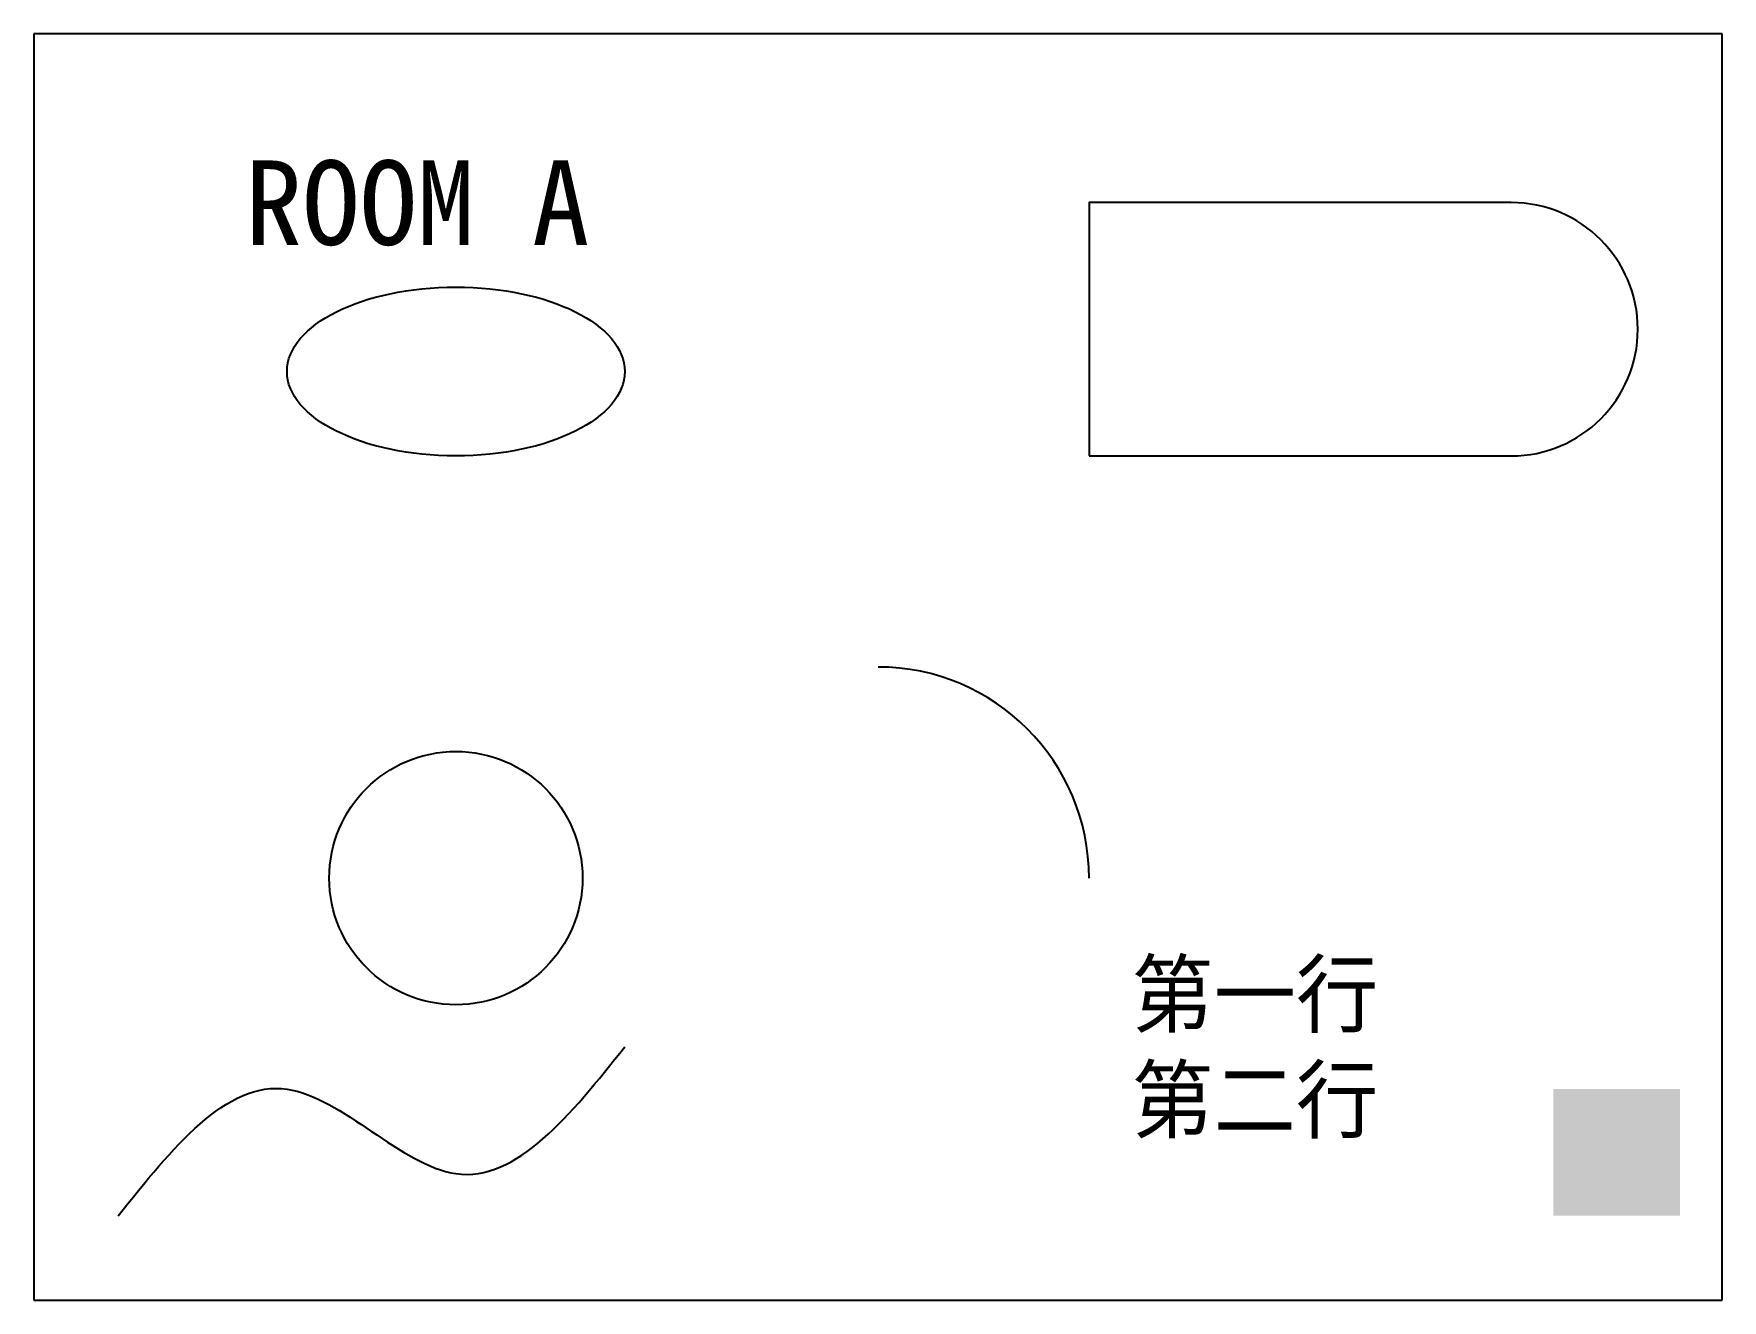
# Model space of a CAD drawing. Header units: millimetres. Extents: x 0 to 4000, y 0 to 3000.
import ezdxf

# ---------------------------------------------------------------- set-up
doc = ezdxf.new("R2010")
doc.units = ezdxf.units.MM
for name, color, linetype in [('FURN', 7, 'Continuous'), ('TEXT', 7, 'Continuous'), ('WALL', 7, 'Continuous')]:
    doc.layers.add(name, color=color, linetype=linetype)

msp = doc.modelspace()

# ---------------------------------------------------------------- hatches: boundary and pattern name
at = {"layer": 'FURN'}
msp.add_hatch(color=7, dxfattribs=at).paths.add_polyline_path([(3600, 200), (3900, 200), (3900, 500), (3600, 500)])

# ---------------------------------------------------------------- linework, layer by layer
msp.add_lwpolyline([(2500, 2000), (3500, 2000, 1), (3500, 2600), (2500, 2600)], format="xyb", close=True, dxfattribs=at)
msp.add_circle((1000, 1000), 300, dxfattribs=at)
msp.add_arc((2000, 1000), 500, 0, 90, dxfattribs=at)
msp.add_ellipse((1000, 2200), major_axis=(400, 0), ratio=0.5, dxfattribs=at)
msp.add_spline([(200, 200), (600, 500), (1000, 300), (1400, 600)], degree=3, dxfattribs=at)
at = {"layer": 'WALL'}
for p, q in [((4000, 3000), (0, 3000)), ((0, 3000), (0, 0)), ((4000, 0), (4000, 3000)), ((0, 0), (4000, 0))]:
    msp.add_line(p, q, dxfattribs=at)

# ---------------------------------------------------------------- texts
at = {"layer": 'TEXT'}
msp.add_text('ROOM A', height=200, dxfattribs=at).set_placement((500, 2500))
at = {"layer": 'TEXT', "insert": (2600, 800), "char_height": 150, "attachment_point": 1}
msp.add_mtext('第一行\\P第二行', dxfattribs=at)

doc.saveas('drawing.dxf')
